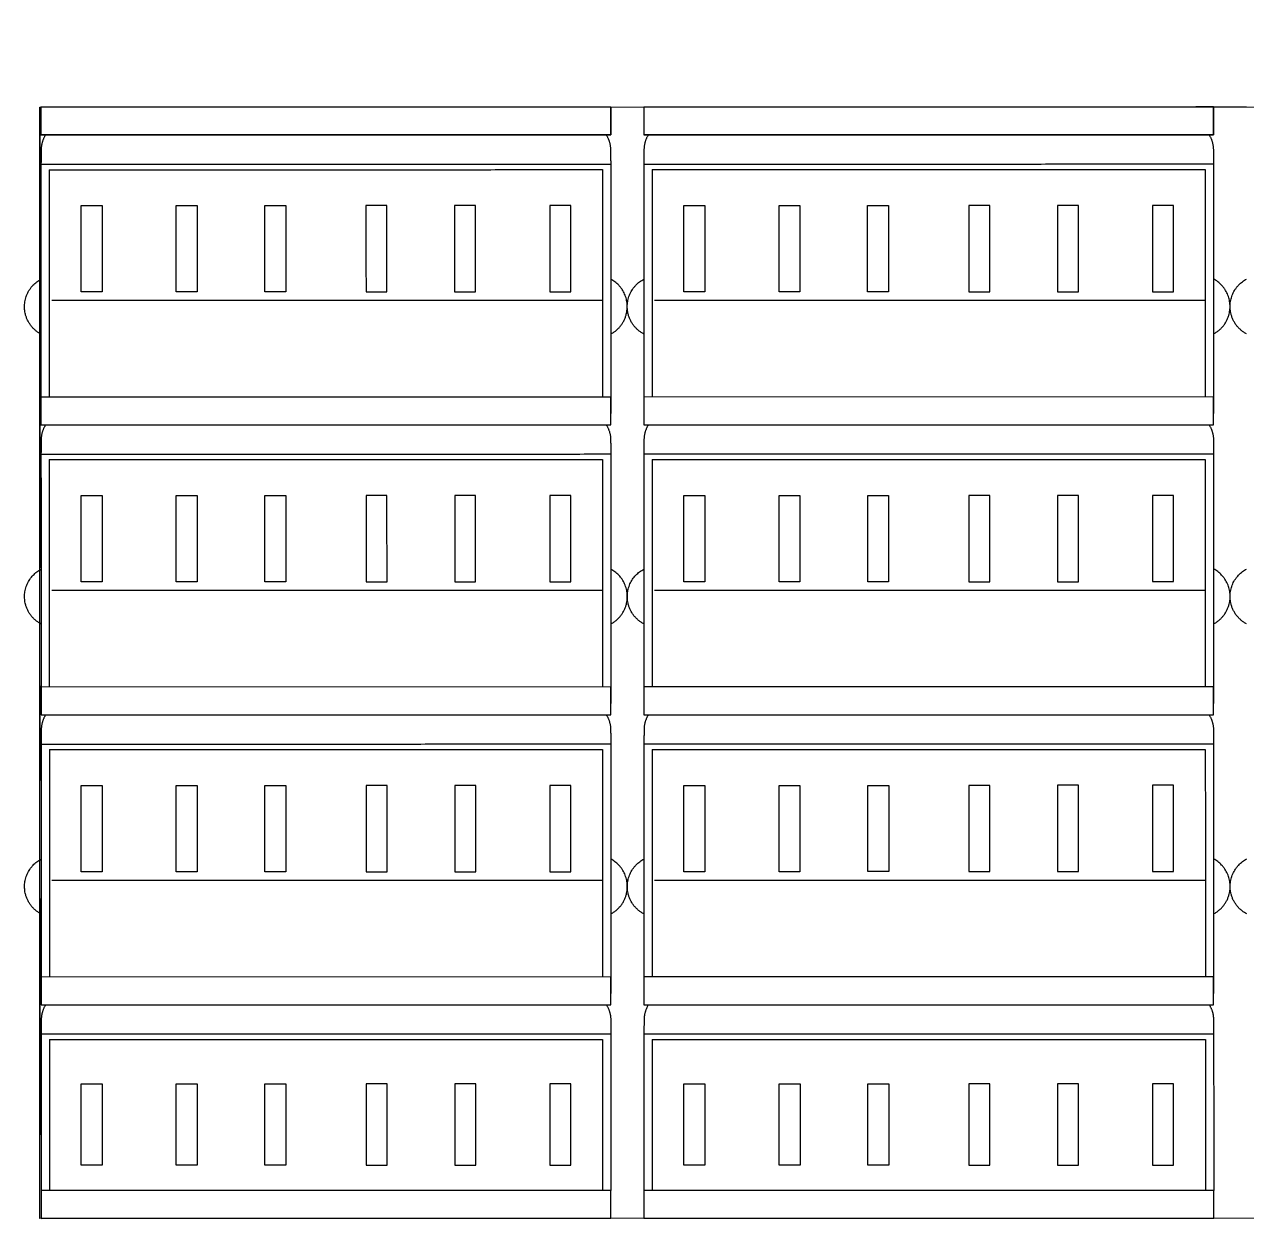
# Model space of a CAD drawing. Header units: millimetres. Extents: x 340 to 1003762, y 22 to 362022.
# Drawn here: x 420.135 to 421.427, y 78.407 to 79.67 of the extents above; entities that cross this region are included whole.
import ezdxf
from ezdxf.xclip import XClip

# ---------------------------------------------------------------- set-up
doc = ezdxf.new("R2010")
doc.units = ezdxf.units.MM
doc.header["$XCLIPFRAME"] = 0
doc.linetypes.add('LSBB_P_002 - PLANTA 1° NIVEL SALA DE VENTAS$0$DASHDOT2', pattern=[0.5, 0.25, -0.125, 0, -0.125])
for name, color, linetype in [('LSBB_P_002 - PLANTA 1° NIVEL SALA DE VENTAS$0$A-LAYOUT', 7, 'Continuous'), ('LSBB_P_002 - PLANTA 1° NIVEL SALA DE VENTAS$0$A-SALA-MUEB-ESPC', 1, 'Continuous'), ('LSBB_P_002 - PLANTA 1° NIVEL SALA DE VENTAS$0$EJES', 8, 'LSBB_P_002 - PLANTA 1° NIVEL SALA DE VENTAS$0$DASHDOT2'), ('XREF', 7, 'Continuous')]:
    doc.layers.add(name, color=color, linetype=linetype)

# ---------------------------------------------------------------- blocks, each defined once
blk = doc.blocks.new('LSBB_P_002 - PLANTA 1° NIVEL SALA DE VENTAS$0$SVLY')
at = {"layer": 'LSBB_P_002 - PLANTA 1° NIVEL SALA DE VENTAS$0$A-SALA-MUEB-ESPC', "linetype": 'Continuous'}
blk.add_line((1036.6809, 294.4031, 0), (1036.7159, 294.4031, 0), dxfattribs=at)
at = {"layer": 'LSBB_P_002 - PLANTA 1° NIVEL SALA DE VENTAS$0$A-SALA-MUEB-ESPC', "elevation": 0}
for points in [[(1037.9549, 294.4033), (1037.955, 293.2276), (1035.4396, 293.2273), (1035.4395, 294.4029)], [(1035.4407, 294.3735), (1036.0433, 294.3735), (1036.0433, 294.403), (1035.4407, 294.4029)], [(1036.0783, 294.3735), (1036.6809, 294.3736), (1036.6809, 294.4031), (1036.0783, 294.403)], [(1035.4407, 294.0667), (1036.0434, 294.0668), (1036.0434, 294.0962), (1035.4407, 294.0961)], [(1036.0783, 294.0668), (1036.681, 294.0669), (1036.681, 294.0963), (1036.0783, 294.0962)], [(1035.4408, 293.7599), (1036.0434, 293.76), (1036.0434, 293.7895), (1035.4408, 293.7894)], [(1036.0784, 293.76), (1036.681, 293.7601), (1036.681, 293.7896), (1036.0784, 293.7895)], [(1035.4408, 293.4532), (1036.0435, 293.4533), (1036.0435, 293.4827), (1035.4408, 293.4826)], [(1036.0784, 293.4533), (1036.681, 293.4533), (1036.681, 293.4828), (1036.0784, 293.4827)], [(1035.4409, 293.2273), (1036.0435, 293.2274), (1036.0435, 293.2568), (1035.4408, 293.2567)], [(1036.0784, 293.2274), (1036.6811, 293.2275), (1036.6811, 293.2569), (1036.0784, 293.2568)]]:
    blk.add_lwpolyline(points, close=True, dxfattribs=at)
at = {"layer": 'LSBB_P_002 - PLANTA 1° NIVEL SALA DE VENTAS$0$A-SALA-MUEB-ESPC'}
for points in [[(1036.0433, 294.403, 0), (1035.742, 294.4029, 0), (1035.4407, 294.4029, 0)], [(1035.4407, 294.4029, 0), (1035.4407, 294.3887, 0), (1035.4407, 294.3735, 0)], [(1036.0433, 294.4027, 0), (1036.0433, 294.3888, 0), (1036.0433, 294.3735, 0)], [(1036.6809, 294.4031, 0), (1036.3796, 294.403, 0), (1036.0783, 294.403, 0)], [(1036.0783, 294.403, 0), (1036.0783, 294.3888, 0), (1036.0783, 294.3735, 0)], [(1036.6809, 294.4028, 0), (1036.6809, 294.3889, 0), (1036.6809, 294.3736, 0)], [(1036.0433, 294.3735, 0), (1035.742, 294.3735, 0), (1035.4407, 294.3735, 0)], [(1036.6809, 294.3736, 0), (1036.3796, 294.3736, 0), (1036.0783, 294.3735, 0)], [(1035.4407, 294.3427, 0), (1035.7433, 294.3427, 0), (1036.0433, 294.3427, 0)], [(1035.4407, 294.3427, 0), (1035.4407, 294.2007, 0), (1035.4407, 294.0788, 0)], [(1035.4495, 294.3367, 0), (1035.7433, 294.3368, 0), (1036.0346, 294.3368, 0)], [(1035.4495, 294.3367, 0), (1035.4495, 294.2064, 0), (1035.4495, 294.0961, 0)], [(1036.0346, 294.3368, 0), (1036.0346, 294.2065, 0), (1036.0346, 294.0962, 0)], [(1036.0433, 294.3427, 0), (1036.0434, 294.2008, 0), (1036.0434, 294.0789, 0)], [(1036.0783, 294.3427, 0), (1036.3809, 294.3428, 0), (1036.6809, 294.3428, 0)], [(1036.0783, 294.3427, 0), (1036.0783, 294.2008, 0), (1036.0783, 294.0789, 0)], [(1036.0871, 294.3368, 0), (1036.3808, 294.3369, 0), (1036.6722, 294.3369, 0)], [(1036.0871, 294.3368, 0), (1036.0871, 294.2065, 0), (1036.0871, 294.0962, 0)], [(1036.6722, 294.3369, 0), (1036.6722, 294.2066, 0), (1036.6722, 294.0963, 0)], [(1036.6809, 294.3428, 0), (1036.6809, 294.2009, 0), (1036.681, 294.0789, 0)], [(1035.4831, 294.2988, 0), (1035.4942, 294.2988, 0), (1035.5053, 294.2988, 0)], [(1035.4831, 294.2076, 0), (1035.4831, 294.2532, 0), (1035.4831, 294.2988, 0)], [(1035.5053, 294.2988, 0), (1035.5053, 294.2532, 0), (1035.5053, 294.2076, 0)], [(1035.5837, 294.2989, 0), (1035.5948, 294.2989, 0), (1035.6058, 294.2989, 0)], [(1035.5837, 294.2076, 0), (1035.5837, 294.2532, 0), (1035.5837, 294.2989, 0)], [(1035.6058, 294.2989, 0), (1035.6058, 294.2532, 0), (1035.6058, 294.2076, 0)], [(1035.6774, 294.2989, 0), (1035.6885, 294.2989, 0), (1035.6996, 294.2989, 0)], [(1035.6775, 294.2076, 0), (1035.6774, 294.2532, 0), (1035.6774, 294.2989, 0)], [(1035.6996, 294.2989, 0), (1035.6996, 294.2532, 0), (1035.6996, 294.2076, 0)], [(1035.7844, 294.2989, 0), (1035.7844, 294.2532, 0), (1035.7845, 294.2076, 0)], [(1035.8066, 294.2989, 0), (1035.7955, 294.2989, 0), (1035.7844, 294.2989, 0)], [(1035.8066, 294.2076, 0), (1035.8066, 294.2532, 0), (1035.8066, 294.2989, 0)], [(1035.8782, 294.2989, 0), (1035.8782, 294.2533, 0), (1035.8782, 294.2076, 0)], [(1035.9004, 294.2989, 0), (1035.8893, 294.2989, 0), (1035.8782, 294.2989, 0)], [(1035.9004, 294.2076, 0), (1035.9004, 294.2533, 0), (1035.9004, 294.2989, 0)], [(1035.9788, 294.2989, 0), (1035.9788, 294.2533, 0), (1035.9788, 294.2076, 0)], [(1036.001, 294.2989, 0), (1035.9899, 294.2989, 0), (1035.9788, 294.2989, 0)], [(1036.001, 294.2076, 0), (1036.001, 294.2533, 0), (1036.001, 294.2989, 0)], [(1036.1207, 294.2989, 0), (1036.1318, 294.2989, 0), (1036.1428, 294.2989, 0)], [(1036.1207, 294.2076, 0), (1036.1207, 294.2533, 0), (1036.1207, 294.2989, 0)], [(1036.1428, 294.2989, 0), (1036.1428, 294.2533, 0), (1036.1429, 294.2076, 0)], [(1036.2213, 294.2989, 0), (1036.2323, 294.2989, 0), (1036.2434, 294.2989, 0)], [(1036.2213, 294.2077, 0), (1036.2213, 294.2533, 0), (1036.2213, 294.2989, 0)], [(1036.2434, 294.2989, 0), (1036.2434, 294.2533, 0), (1036.2434, 294.2077, 0)], [(1036.315, 294.299, 0), (1036.3261, 294.299, 0), (1036.3372, 294.299, 0)], [(1036.315, 294.2077, 0), (1036.315, 294.2533, 0), (1036.315, 294.299, 0)], [(1036.3372, 294.299, 0), (1036.3372, 294.2533, 0), (1036.3372, 294.2077, 0)], [(1036.422, 294.299, 0), (1036.422, 294.2533, 0), (1036.422, 294.2077, 0)], [(1036.4442, 294.299, 0), (1036.4331, 294.299, 0), (1036.422, 294.299, 0)], [(1036.4442, 294.2077, 0), (1036.4442, 294.2533, 0), (1036.4442, 294.299, 0)], [(1036.5158, 294.299, 0), (1036.5158, 294.2533, 0), (1036.5158, 294.2077, 0)], [(1036.538, 294.299, 0), (1036.5269, 294.299, 0), (1036.5158, 294.299, 0)], [(1036.538, 294.2077, 0), (1036.538, 294.2533, 0), (1036.538, 294.299, 0)], [(1036.6164, 294.299, 0), (1036.6164, 294.2534, 0), (1036.6164, 294.2077, 0)], [(1036.6385, 294.299, 0), (1036.6275, 294.299, 0), (1036.6164, 294.299, 0)], [(1036.6386, 294.2077, 0), (1036.6385, 294.2534, 0), (1036.6385, 294.299, 0)], [(1035.5053, 294.2076, 0), (1035.4942, 294.2076, 0), (1035.4831, 294.2076, 0)], [(1035.6058, 294.2076, 0), (1035.5948, 294.2076, 0), (1035.5837, 294.2076, 0)], [(1035.6996, 294.2076, 0), (1035.6885, 294.2076, 0), (1035.6775, 294.2076, 0)], [(1035.7845, 294.2076, 0), (1035.7955, 294.2076, 0), (1035.8066, 294.2076, 0)], [(1035.8782, 294.2076, 0), (1035.8893, 294.2076, 0), (1035.9004, 294.2076, 0)], [(1035.9788, 294.2076, 0), (1035.9899, 294.2076, 0), (1036.001, 294.2076, 0)], [(1036.1429, 294.2076, 0), (1036.1318, 294.2076, 0), (1036.1207, 294.2076, 0)], [(1036.2434, 294.2077, 0), (1036.2324, 294.2077, 0), (1036.2213, 294.2077, 0)], [(1036.3372, 294.2077, 0), (1036.3261, 294.2077, 0), (1036.315, 294.2077, 0)], [(1036.422, 294.2077, 0), (1036.4331, 294.2077, 0), (1036.4442, 294.2077, 0)], [(1036.5158, 294.2077, 0), (1036.5269, 294.2077, 0), (1036.538, 294.2077, 0)], [(1036.6164, 294.2077, 0), (1036.6275, 294.2077, 0), (1036.6386, 294.2077, 0)], [(1035.452, 294.1986, 0), (1035.7433, 294.1986, 0), (1036.0346, 294.1987, 0)], [(1036.0896, 294.1987, 0), (1036.3809, 294.1987, 0), (1036.6722, 294.1988, 0)], [(1035.4407, 294.0359, 0), (1035.7434, 294.0359, 0), (1036.0434, 294.036, 0)], [(1035.4407, 294.0359, 0), (1035.4408, 293.894, 0), (1035.4408, 293.772, 0)], [(1036.0434, 294.036, 0), (1036.0434, 293.894, 0), (1036.0434, 293.7721, 0)], [(1036.0783, 294.036, 0), (1036.381, 294.036, 0), (1036.681, 294.0361, 0)], [(1036.0783, 294.036, 0), (1036.0783, 293.894, 0), (1036.0784, 293.7721, 0)], [(1036.681, 294.0361, 0), (1036.681, 293.8941, 0), (1036.681, 293.7722, 0)], [(1035.4495, 294.03, 0), (1035.7433, 294.03, 0), (1036.0346, 294.0301, 0)], [(1035.4495, 294.03, 0), (1035.4495, 293.8997, 0), (1035.4495, 293.7894, 0)], [(1036.0346, 294.0301, 0), (1036.0346, 293.8998, 0), (1036.0346, 293.7895, 0)], [(1036.0871, 294.0301, 0), (1036.3809, 294.0301, 0), (1036.6722, 294.0302, 0)], [(1036.0871, 294.0301, 0), (1036.0871, 293.8998, 0), (1036.0871, 293.7895, 0)], [(1036.6722, 294.0302, 0), (1036.6722, 293.8999, 0), (1036.6722, 293.7896, 0)], [(1035.4831, 293.9921, 0), (1035.4942, 293.9921, 0), (1035.5053, 293.9921, 0)], [(1035.4831, 293.9008, 0), (1035.4831, 293.9464, 0), (1035.4831, 293.9921, 0)], [(1035.5053, 293.9921, 0), (1035.5053, 293.9464, 0), (1035.5053, 293.9008, 0)], [(1035.5837, 293.9921, 0), (1035.5948, 293.9921, 0), (1035.6059, 293.9921, 0)], [(1035.5837, 293.9008, 0), (1035.5837, 293.9465, 0), (1035.5837, 293.9921, 0)], [(1035.6059, 293.9921, 0), (1035.6059, 293.9465, 0), (1035.6059, 293.9008, 0)], [(1035.6775, 293.9921, 0), (1035.6886, 293.9921, 0), (1035.6996, 293.9921, 0)], [(1035.6775, 293.9008, 0), (1035.6775, 293.9465, 0), (1035.6775, 293.9921, 0)], [(1035.6996, 293.9921, 0), (1035.6996, 293.9465, 0), (1035.6997, 293.9008, 0)], [(1035.7845, 293.9921, 0), (1035.7845, 293.9465, 0), (1035.7845, 293.9008, 0)], [(1035.8066, 293.9921, 0), (1035.7956, 293.9921, 0), (1035.7845, 293.9921, 0)], [(1035.8067, 293.9008, 0), (1035.8067, 293.9465, 0), (1035.8066, 293.9921, 0)], [(1035.8783, 293.9921, 0), (1035.8783, 293.9465, 0), (1035.8783, 293.9009, 0)], [(1035.9004, 293.9921, 0), (1035.8893, 293.9921, 0), (1035.8783, 293.9921, 0)], [(1035.9004, 293.9009, 0), (1035.9004, 293.9465, 0), (1035.9004, 293.9921, 0)], [(1035.9788, 293.9921, 0), (1035.9788, 293.9465, 0), (1035.9788, 293.9009, 0)], [(1036.001, 293.9921, 0), (1035.9899, 293.9921, 0), (1035.9788, 293.9921, 0)], [(1036.001, 293.9009, 0), (1036.001, 293.9465, 0), (1036.001, 293.9921, 0)], [(1036.1207, 293.9922, 0), (1036.1318, 293.9922, 0), (1036.1429, 293.9922, 0)], [(1036.1207, 293.9009, 0), (1036.1207, 293.9465, 0), (1036.1207, 293.9922, 0)], [(1036.1429, 293.9922, 0), (1036.1429, 293.9465, 0), (1036.1429, 293.9009, 0)], [(1036.2213, 293.9922, 0), (1036.2324, 293.9922, 0), (1036.2435, 293.9922, 0)], [(1036.2213, 293.9009, 0), (1036.2213, 293.9465, 0), (1036.2213, 293.9922, 0)], [(1036.2435, 293.9922, 0), (1036.2435, 293.9465, 0), (1036.2435, 293.9009, 0)], [(1036.3151, 293.9922, 0), (1036.3261, 293.9922, 0), (1036.3372, 293.9922, 0)], [(1036.3151, 293.9009, 0), (1036.3151, 293.9466, 0), (1036.3151, 293.9922, 0)], [(1036.3372, 293.9922, 0), (1036.3372, 293.9466, 0), (1036.3372, 293.9009, 0)], [(1036.4221, 293.9922, 0), (1036.4221, 293.9466, 0), (1036.4221, 293.9009, 0)], [(1036.4442, 293.9922, 0), (1036.4332, 293.9922, 0), (1036.4221, 293.9922, 0)], [(1036.4442, 293.9009, 0), (1036.4442, 293.9466, 0), (1036.4442, 293.9922, 0)], [(1036.5158, 293.9922, 0), (1036.5158, 293.9466, 0), (1036.5159, 293.9009, 0)], [(1036.538, 293.9922, 0), (1036.5269, 293.9922, 0), (1036.5158, 293.9922, 0)], [(1036.538, 293.9009, 0), (1036.538, 293.9466, 0), (1036.538, 293.9922, 0)], [(1036.6164, 293.9922, 0), (1036.6164, 293.9466, 0), (1036.6164, 293.901, 0)], [(1036.6386, 293.9922, 0), (1036.6275, 293.9922, 0), (1036.6164, 293.9922, 0)], [(1036.6386, 293.901, 0), (1036.6386, 293.9466, 0), (1036.6386, 293.9922, 0)], [(1035.5053, 293.9008, 0), (1035.4942, 293.9008, 0), (1035.4831, 293.9008, 0)], [(1035.6059, 293.9008, 0), (1035.5948, 293.9008, 0), (1035.5837, 293.9008, 0)], [(1035.6997, 293.9008, 0), (1035.6886, 293.9008, 0), (1035.6775, 293.9008, 0)], [(1035.7845, 293.9008, 0), (1035.7956, 293.9008, 0), (1035.8067, 293.9008, 0)], [(1035.8783, 293.9009, 0), (1035.8893, 293.9009, 0), (1035.9004, 293.9009, 0)], [(1035.9788, 293.9009, 0), (1035.9899, 293.9009, 0), (1036.001, 293.9009, 0)], [(1036.1429, 293.9009, 0), (1036.1318, 293.9009, 0), (1036.1207, 293.9009, 0)], [(1036.2435, 293.9009, 0), (1036.2324, 293.9009, 0), (1036.2213, 293.9009, 0)], [(1036.3372, 293.9009, 0), (1036.3262, 293.9009, 0), (1036.3151, 293.9009, 0)], [(1036.4221, 293.9009, 0), (1036.4332, 293.9009, 0), (1036.4442, 293.9009, 0)], [(1036.5159, 293.9009, 0), (1036.5269, 293.9009, 0), (1036.538, 293.9009, 0)], [(1036.6164, 293.901, 0), (1036.6275, 293.901, 0), (1036.6386, 293.901, 0)], [(1035.452, 293.8918, 0), (1035.7433, 293.8919, 0), (1036.0346, 293.8919, 0)], [(1036.0896, 293.8919, 0), (1036.3809, 293.892, 0), (1036.6722, 293.892, 0)], [(1035.4408, 293.7291, 0), (1035.7434, 293.7292, 0), (1036.0434, 293.7292, 0)], [(1035.4408, 293.7291, 0), (1035.4408, 293.5872, 0), (1035.4408, 293.4826, 0)], [(1036.0434, 293.7292, 0), (1036.0434, 293.5873, 0), (1036.0435, 293.4653, 0)], [(1036.0784, 293.7292, 0), (1036.381, 293.7293, 0), (1036.681, 293.7293, 0)], [(1036.0784, 293.7292, 0), (1036.0784, 293.5873, 0), (1036.0784, 293.4827, 0)], [(1036.681, 293.7293, 0), (1036.681, 293.5874, 0), (1036.681, 293.4654, 0)], [(1035.4496, 293.7232, 0), (1035.7433, 293.7233, 0), (1036.0347, 293.7233, 0)], [(1035.4496, 293.7232, 0), (1035.4496, 293.5929, 0), (1035.4496, 293.4826, 0)], [(1036.0347, 293.7233, 0), (1036.0347, 293.593, 0), (1036.0347, 293.4827, 0)], [(1036.0871, 293.7233, 0), (1036.3809, 293.7234, 0), (1036.6722, 293.7234, 0)], [(1036.0871, 293.7233, 0), (1036.0872, 293.593, 0), (1036.0872, 293.4827, 0)], [(1036.6722, 293.7234, 0), (1036.6723, 293.5931, 0), (1036.6723, 293.4828, 0)], [(1036.2213, 293.6854, 0), (1036.2324, 293.6854, 0), (1036.2435, 293.6854, 0)], [(1036.2435, 293.6854, 0), (1036.2435, 293.6398, 0), (1036.2435, 293.5941, 0)], [(1036.3151, 293.6854, 0), (1036.3262, 293.6854, 0), (1036.3373, 293.6854, 0)], [(1036.3151, 293.5942, 0), (1036.3151, 293.6398, 0), (1036.3151, 293.6854, 0)], [(1036.3373, 293.6854, 0), (1036.3373, 293.6398, 0), (1036.3373, 293.5942, 0)], [(1036.4221, 293.6854, 0), (1036.4221, 293.6398, 0), (1036.4221, 293.5942, 0)], [(1036.4443, 293.6854, 0), (1036.4332, 293.6854, 0), (1036.4221, 293.6854, 0)], [(1036.4443, 293.5942, 0), (1036.4443, 293.6398, 0), (1036.4443, 293.6854, 0)], [(1036.5159, 293.6855, 0), (1036.5159, 293.6398, 0), (1036.5159, 293.5942, 0)], [(1036.538, 293.6855, 0), (1036.527, 293.6855, 0), (1036.5159, 293.6855, 0)], [(1036.5381, 293.5942, 0), (1036.538, 293.6398, 0), (1036.538, 293.6855, 0)], [(1036.6165, 293.6855, 0), (1036.6165, 293.6398, 0), (1036.6165, 293.5942, 0)], [(1036.6386, 293.6855, 0), (1036.6275, 293.6855, 0), (1036.6165, 293.6855, 0)], [(1036.6386, 293.5942, 0), (1036.6386, 293.6398, 0), (1036.6386, 293.6855, 0)], [(1035.4832, 293.6853, 0), (1035.4943, 293.6853, 0), (1035.5053, 293.6853, 0)], [(1035.4832, 293.594, 0), (1035.4832, 293.6397, 0), (1035.4832, 293.6853, 0)], [(1035.5053, 293.6853, 0), (1035.5053, 293.6397, 0), (1035.5053, 293.594, 0)], [(1035.5838, 293.6853, 0), (1035.5948, 293.6853, 0), (1035.6059, 293.6853, 0)], [(1035.5838, 293.5941, 0), (1035.5838, 293.6397, 0), (1035.5838, 293.6853, 0)], [(1035.6059, 293.6853, 0), (1035.6059, 293.6397, 0), (1035.6059, 293.5941, 0)], [(1035.6775, 293.6853, 0), (1035.6886, 293.6853, 0), (1035.6997, 293.6853, 0)], [(1035.6775, 293.5941, 0), (1035.6775, 293.6397, 0), (1035.6775, 293.6853, 0)], [(1035.6997, 293.6853, 0), (1035.6997, 293.6397, 0), (1035.6997, 293.5941, 0)], [(1035.7845, 293.6854, 0), (1035.7845, 293.6397, 0), (1035.7845, 293.5941, 0)], [(1035.8067, 293.6854, 0), (1035.7956, 293.6854, 0), (1035.7845, 293.6854, 0)], [(1035.8067, 293.5941, 0), (1035.8067, 293.6397, 0), (1035.8067, 293.6854, 0)], [(1035.8783, 293.6854, 0), (1035.8783, 293.6397, 0), (1035.8783, 293.5941, 0)], [(1035.9005, 293.6854, 0), (1035.8894, 293.6854, 0), (1035.8783, 293.6854, 0)], [(1035.9005, 293.5941, 0), (1035.9005, 293.6397, 0), (1035.9005, 293.6854, 0)], [(1035.9789, 293.6854, 0), (1035.9789, 293.6397, 0), (1035.9789, 293.5941, 0)], [(1036.001, 293.6854, 0), (1035.99, 293.6854, 0), (1035.9789, 293.6854, 0)], [(1036.0011, 293.5941, 0), (1036.001, 293.6397, 0), (1036.001, 293.6854, 0)], [(1036.1208, 293.6854, 0), (1036.1318, 293.6854, 0), (1036.1429, 293.6854, 0)], [(1036.1208, 293.5941, 0), (1036.1208, 293.6398, 0), (1036.1208, 293.6854, 0)], [(1036.1429, 293.6854, 0), (1036.1429, 293.6398, 0), (1036.1429, 293.5941, 0)], [(1036.2214, 293.5941, 0), (1036.2214, 293.6398, 0), (1036.2213, 293.6854, 0)], [(1035.4521, 293.5851, 0), (1035.7434, 293.5851, 0), (1036.0347, 293.5852, 0)], [(1035.5053, 293.594, 0), (1035.4943, 293.594, 0), (1035.4832, 293.594, 0)], [(1035.6059, 293.5941, 0), (1035.5949, 293.5941, 0), (1035.5838, 293.5941, 0)], [(1035.6997, 293.5941, 0), (1035.6886, 293.5941, 0), (1035.6775, 293.5941, 0)], [(1035.7845, 293.5941, 0), (1035.7956, 293.5941, 0), (1035.8067, 293.5941, 0)], [(1035.8783, 293.5941, 0), (1035.8894, 293.5941, 0), (1035.9005, 293.5941, 0)], [(1035.9789, 293.5941, 0), (1035.99, 293.5941, 0), (1036.0011, 293.5941, 0)], [(1036.0896, 293.5852, 0), (1036.381, 293.5852, 0), (1036.6723, 293.5852, 0)], [(1036.1429, 293.5941, 0), (1036.1319, 293.5941, 0), (1036.1208, 293.5941, 0)], [(1036.2435, 293.5941, 0), (1036.2324, 293.5941, 0), (1036.2214, 293.5941, 0)], [(1036.3373, 293.5942, 0), (1036.3262, 293.5942, 0), (1036.3151, 293.5942, 0)], [(1036.4221, 293.5942, 0), (1036.4332, 293.5942, 0), (1036.4443, 293.5942, 0)], [(1036.5159, 293.5942, 0), (1036.527, 293.5942, 0), (1036.5381, 293.5942, 0)], [(1036.6165, 293.5942, 0), (1036.6276, 293.5942, 0), (1036.6386, 293.5942, 0)], [(1035.4408, 293.4224, 0), (1035.7435, 293.4224, 0), (1036.0435, 293.4225, 0)], [(1035.4408, 293.4224, 0), (1035.4408, 293.3095, 0), (1035.4408, 293.2567, 0)], [(1035.4496, 293.4165, 0), (1035.7434, 293.4165, 0), (1036.0347, 293.4165, 0)], [(1035.4496, 293.4165, 0), (1035.4496, 293.3066, 0), (1035.4496, 293.2567, 0)], [(1036.0347, 293.4165, 0), (1036.0347, 293.3067, 0), (1036.0347, 293.2568, 0)], [(1036.0435, 293.4225, 0), (1036.0435, 293.3096, 0), (1036.0435, 293.2568, 0)], [(1036.0784, 293.4225, 0), (1036.381, 293.4225, 0), (1036.681, 293.4225, 0)], [(1036.0784, 293.4225, 0), (1036.0784, 293.3096, 0), (1036.0784, 293.2568, 0)], [(1036.0872, 293.4165, 0), (1036.381, 293.4166, 0), (1036.6723, 293.4166, 0)], [(1036.0872, 293.4165, 0), (1036.0872, 293.3067, 0), (1036.0872, 293.2568, 0)], [(1036.6723, 293.4166, 0), (1036.6723, 293.3068, 0), (1036.6723, 293.2569, 0)], [(1036.681, 293.4225, 0), (1036.6811, 293.3097, 0), (1036.6811, 293.2569, 0)], [(1035.4832, 293.3695, 0), (1035.4943, 293.3696, 0), (1035.5054, 293.3696, 0)], [(1035.4832, 293.2835, 0), (1035.4832, 293.3555, 0), (1035.4832, 293.3695, 0)], [(1035.5054, 293.3696, 0), (1035.5054, 293.3555, 0), (1035.5054, 293.2835, 0)], [(1035.5838, 293.3696, 0), (1035.5949, 293.3696, 0), (1035.606, 293.3696, 0)], [(1035.5838, 293.2835, 0), (1035.5838, 293.3555, 0), (1035.5838, 293.3696, 0)], [(1035.606, 293.3696, 0), (1035.606, 293.3555, 0), (1035.606, 293.2835, 0)], [(1035.6776, 293.3696, 0), (1035.6886, 293.3696, 0), (1035.6997, 293.3696, 0)], [(1035.6776, 293.2835, 0), (1035.6776, 293.3555, 0), (1035.6776, 293.3696, 0)], [(1035.6997, 293.3696, 0), (1035.6997, 293.3555, 0), (1035.6997, 293.2835, 0)], [(1035.7846, 293.3696, 0), (1035.7846, 293.3555, 0), (1035.7846, 293.2835, 0)], [(1035.8067, 293.3696, 0), (1035.7957, 293.3696, 0), (1035.7846, 293.3696, 0)], [(1035.8067, 293.2835, 0), (1035.8067, 293.3555, 0), (1035.8067, 293.3696, 0)], [(1035.8783, 293.3696, 0), (1035.8783, 293.3556, 0), (1035.8783, 293.2835, 0)], [(1035.9005, 293.3696, 0), (1035.8894, 293.3696, 0), (1035.8783, 293.3696, 0)], [(1035.9005, 293.2835, 0), (1035.9005, 293.3556, 0), (1035.9005, 293.3696, 0)], [(1035.9789, 293.3696, 0), (1035.9789, 293.3556, 0), (1035.9789, 293.2835, 0)], [(1036.0011, 293.3696, 0), (1035.99, 293.3696, 0), (1035.9789, 293.3696, 0)], [(1036.0011, 293.2835, 0), (1036.0011, 293.3556, 0), (1036.0011, 293.3696, 0)], [(1036.1208, 293.3696, 0), (1036.1319, 293.3696, 0), (1036.143, 293.3696, 0)], [(1036.1208, 293.2836, 0), (1036.1208, 293.3556, 0), (1036.1208, 293.3696, 0)], [(1036.143, 293.3696, 0), (1036.143, 293.3556, 0), (1036.143, 293.2836, 0)], [(1036.2214, 293.3697, 0), (1036.2325, 293.3697, 0), (1036.2436, 293.3697, 0)], [(1036.2214, 293.2836, 0), (1036.2214, 293.3556, 0), (1036.2214, 293.3697, 0)], [(1036.2436, 293.3697, 0), (1036.2436, 293.3556, 0), (1036.2436, 293.2836, 0)], [(1036.3152, 293.3697, 0), (1036.3262, 293.3697, 0), (1036.3373, 293.3697, 0)], [(1036.3152, 293.2836, 0), (1036.3152, 293.3556, 0), (1036.3152, 293.3697, 0)], [(1036.3373, 293.3697, 0), (1036.3373, 293.3556, 0), (1036.3373, 293.2836, 0)], [(1036.4222, 293.3697, 0), (1036.4222, 293.3556, 0), (1036.4222, 293.2836, 0)], [(1036.4443, 293.3697, 0), (1036.4332, 293.3697, 0), (1036.4222, 293.3697, 0)], [(1036.4443, 293.2836, 0), (1036.4443, 293.3556, 0), (1036.4443, 293.3697, 0)], [(1036.5159, 293.3697, 0), (1036.5159, 293.3556, 0), (1036.5159, 293.2836, 0)], [(1036.5381, 293.3697, 0), (1036.527, 293.3697, 0), (1036.5159, 293.3697, 0)], [(1036.5381, 293.2836, 0), (1036.5381, 293.3556, 0), (1036.5381, 293.3697, 0)], [(1036.6165, 293.3697, 0), (1036.6165, 293.3557, 0), (1036.6165, 293.2836, 0)], [(1036.6387, 293.3697, 0), (1036.6276, 293.3697, 0), (1036.6165, 293.3697, 0)], [(1036.6387, 293.2836, 0), (1036.6387, 293.3557, 0), (1036.6387, 293.3697, 0)], [(1035.5054, 293.2835, 0), (1035.4943, 293.2835, 0), (1035.4832, 293.2835, 0)], [(1035.606, 293.2835, 0), (1035.5949, 293.2835, 0), (1035.5838, 293.2835, 0)], [(1035.6997, 293.2835, 0), (1035.6887, 293.2835, 0), (1035.6776, 293.2835, 0)], [(1035.7846, 293.2835, 0), (1035.7957, 293.2835, 0), (1035.8067, 293.2835, 0)], [(1035.8783, 293.2835, 0), (1035.8894, 293.2835, 0), (1035.9005, 293.2835, 0)], [(1035.9789, 293.2835, 0), (1035.99, 293.2835, 0), (1036.0011, 293.2835, 0)], [(1036.143, 293.2836, 0), (1036.1319, 293.2836, 0), (1036.1208, 293.2836, 0)], [(1036.2436, 293.2836, 0), (1036.2325, 293.2836, 0), (1036.2214, 293.2836, 0)], [(1036.3373, 293.2836, 0), (1036.3262, 293.2836, 0), (1036.3152, 293.2836, 0)], [(1036.4222, 293.2836, 0), (1036.4333, 293.2836, 0), (1036.4443, 293.2836, 0)], [(1036.5159, 293.2836, 0), (1036.527, 293.2836, 0), (1036.5381, 293.2836, 0)], [(1036.6165, 293.2836, 0), (1036.6276, 293.2836, 0), (1036.6387, 293.2836, 0)]]:
    blk.add_open_spline(points, degree=2, dxfattribs=at)
for points in [[(1036.0433, 294.4029, 0), (1036.0433, 294.4032, 0), (1036.0433, 294.4027, 0)], [(1036.6809, 294.403, 0), (1036.6809, 294.4033, 0), (1036.6809, 294.4028, 0)]]:
    blk.add_rational_spline(points, [0.890165042945, 0.781367627087, 0.995879238195], degree=2, dxfattribs=at)
for points, weights, knots in [([(1035.4455, 294.3735, 0), (1035.4411, 294.3665, 0), (1035.4409, 294.3584, 0), (1035.4408, 294.3505, 0), (1035.4407, 294.3427, 0)], [1, 0.963301646965, 1, 1, 1], [0, 0, 0, 1.596409, 1.596409, 3.723022, 3.723022, 3.723022]), ([(1036.0386, 294.3735, 0), (1036.0429, 294.3666, 0), (1036.0431, 294.3584, 0), (1036.0432, 294.3506, 0), (1036.0433, 294.3427, 0)], [1, 0.963301646965, 1, 1, 1], [0, 0, 0, 1.596409, 1.596409, 3.723022, 3.723022, 3.723022]), ([(1036.083, 294.3735, 0), (1036.0787, 294.3666, 0), (1036.0785, 294.3585, 0), (1036.0784, 294.3506, 0), (1036.0783, 294.3427, 0)], [1, 0.963301646965, 1, 1, 1], [0, 0, 0, 1.596409, 1.596409, 3.723022, 3.723022, 3.723022]), ([(1036.6762, 294.3736, 0), (1036.6805, 294.3667, 0), (1036.6807, 294.3585, 0), (1036.6808, 294.3507, 0), (1036.6809, 294.3428, 0)], [1, 0.963301646965, 1, 1, 1], [0, 0, 0, 1.596409, 1.596409, 3.723022, 3.723022, 3.723022]), ([(1035.4407, 294.1628, 0), (1035.4271, 294.1701, 0), (1035.4239, 294.1852, 0), (1035.4189, 294.2093, 0), (1035.4407, 294.2209, 0)], [1, 0.905033936831, 1, 0.799622118104, 1], [0, 0, 0, 2.887952, 2.887952, 7.122102, 7.122102, 7.122102]), ([(1036.0434, 294.1629, 0), (1036.057, 294.1701, 0), (1036.0601, 294.1853, 0), (1036.0652, 294.2094, 0), (1036.0433, 294.221, 0)], [1, 0.905033936831, 1, 0.799622118104, 1], [0, 0, 0, 2.887952, 2.887952, 7.122102, 7.122102, 7.122102]), ([(1036.0783, 294.1629, 0), (1036.0647, 294.1701, 0), (1036.0615, 294.1853, 0), (1036.0565, 294.2094, 0), (1036.0783, 294.221, 0)], [1, 0.905033936831, 1, 0.799622118104, 1], [0, 0, 0, 2.887952, 2.887952, 7.122102, 7.122102, 7.122102]), ([(1036.6809, 294.163, 0), (1036.6946, 294.1702, 0), (1036.6977, 294.1854, 0), (1036.7027, 294.2095, 0), (1036.6809, 294.2211, 0)], [1, 0.905033936831, 1, 0.799622118104, 1], [0, 0, 0, 2.887952, 2.887952, 7.122102, 7.122102, 7.122102]), ([(1036.7159, 294.163, 0), (1036.7022, 294.1702, 0), (1036.6991, 294.1854, 0), (1036.6941, 294.2095, 0), (1036.7159, 294.2211, 0)], [1, 0.905033936831, 1, 0.799622118104, 1], [0, 0, 0, 2.887952, 2.887952, 7.122102, 7.122102, 7.122102]), ([(1035.4455, 294.0667, 0), (1035.4411, 294.0598, 0), (1035.4409, 294.0516, 0), (1035.4408, 294.0437, 0), (1035.4407, 294.0359, 0)], [1, 0.963301646965, 1, 1, 1], [0, 0, 0, 1.596409, 1.596409, 3.723022, 3.723022, 3.723022]), ([(1036.0386, 294.0668, 0), (1036.043, 294.0599, 0), (1036.0432, 294.0517, 0), (1036.0433, 294.0438, 0), (1036.0434, 294.036, 0)], [1, 0.963301646965, 1, 1, 1], [0, 0, 0, 1.596409, 1.596409, 3.723022, 3.723022, 3.723022]), ([(1036.0831, 294.0668, 0), (1036.0787, 294.0599, 0), (1036.0785, 294.0517, 0), (1036.0784, 294.0438, 0), (1036.0783, 294.036, 0)], [1, 0.963301646965, 1, 1, 1], [0, 0, 0, 1.596409, 1.596409, 3.723022, 3.723022, 3.723022]), ([(1036.6762, 294.0669, 0), (1036.6806, 294.06, 0), (1036.6808, 294.0518, 0), (1036.6809, 294.0439, 0), (1036.681, 294.0361, 0)], [1, 0.963301646965, 1, 1, 1], [0, 0, 0, 1.596409, 1.596409, 3.723022, 3.723022, 3.723022]), ([(1035.4408, 293.8561, 0), (1035.4271, 293.8633, 0), (1035.424, 293.8784, 0), (1035.419, 293.9026, 0), (1035.4408, 293.9141, 0)], [1, 0.905033936831, 1, 0.799622118104, 1], [0, 0, 0, 2.887952, 2.887952, 7.122102, 7.122102, 7.122102]), ([(1036.0434, 293.8561, 0), (1036.057, 293.8634, 0), (1036.0602, 293.8785, 0), (1036.0652, 293.9027, 0), (1036.0434, 293.9142, 0)], [1, 0.905033936831, 1, 0.799622118104, 1], [0, 0, 0, 2.887952, 2.887952, 7.122102, 7.122102, 7.122102]), ([(1036.0784, 293.8562, 0), (1036.0647, 293.8634, 0), (1036.0616, 293.8785, 0), (1036.0565, 293.9027, 0), (1036.0783, 293.9142, 0)], [1, 0.905033936831, 1, 0.799622118104, 1], [0, 0, 0, 2.887952, 2.887952, 7.122102, 7.122102, 7.122102]), ([(1036.681, 293.8562, 0), (1036.6946, 293.8635, 0), (1036.6978, 293.8786, 0), (1036.7028, 293.9028, 0), (1036.681, 293.9143, 0)], [1, 0.905033936831, 1, 0.799622118104, 1], [0, 0, 0, 2.887952, 2.887952, 7.122102, 7.122102, 7.122102]), ([(1036.7159, 293.8562, 0), (1036.7023, 293.8635, 0), (1036.6991, 293.8786, 0), (1036.6941, 293.9028, 0), (1036.7159, 293.9143, 0)], [1, 0.905033936831, 1, 0.799622118104, 1], [0, 0, 0, 2.887952, 2.887952, 7.122102, 7.122102, 7.122102]), ([(1035.4455, 293.7599, 0), (1035.4412, 293.753, 0), (1035.441, 293.7448, 0), (1035.4409, 293.737, 0), (1035.4408, 293.7291, 0)], [1, 0.963301646965, 1, 1, 1], [0, 0, 0, 1.596409, 1.596409, 3.723022, 3.723022, 3.723022]), ([(1036.0387, 293.76, 0), (1036.043, 293.7531, 0), (1036.0432, 293.7449, 0), (1036.0433, 293.7371, 0), (1036.0434, 293.7292, 0)], [1, 0.963301646965, 1, 1, 1], [0, 0, 0, 1.596409, 1.596409, 3.723022, 3.723022, 3.723022]), ([(1036.0831, 293.76, 0), (1036.0787, 293.7531, 0), (1036.0786, 293.7449, 0), (1036.0785, 293.7371, 0), (1036.0784, 293.7292, 0)], [1, 0.963301646965, 1, 1, 1], [0, 0, 0, 1.596409, 1.596409, 3.723022, 3.723022, 3.723022]), ([(1036.6762, 293.7601, 0), (1036.6806, 293.7532, 0), (1036.6808, 293.745, 0), (1036.6809, 293.7372, 0), (1036.681, 293.7293, 0)], [1, 0.963301646965, 1, 1, 1], [0, 0, 0, 1.596409, 1.596409, 3.723022, 3.723022, 3.723022]), ([(1035.4408, 293.5493, 0), (1035.4272, 293.5565, 0), (1035.424, 293.5717, 0), (1035.419, 293.5958, 0), (1035.4408, 293.6074, 0)], [1, 0.905033936831, 1, 0.799622118104, 1], [0, 0, 0, 2.887952, 2.887952, 7.122102, 7.122102, 7.122102]), ([(1036.0434, 293.5494, 0), (1036.0571, 293.5566, 0), (1036.0602, 293.5717, 0), (1036.0652, 293.5959, 0), (1036.0434, 293.6075, 0)], [1, 0.905033936831, 1, 0.799622118104, 1], [0, 0, 0, 2.887952, 2.887952, 7.122102, 7.122102, 7.122102]), ([(1036.0784, 293.5494, 0), (1036.0647, 293.5566, 0), (1036.0616, 293.5717, 0), (1036.0566, 293.5959, 0), (1036.0784, 293.6075, 0)], [1, 0.905033936831, 1, 0.799622118104, 1], [0, 0, 0, 2.887952, 2.887952, 7.122102, 7.122102, 7.122102]), ([(1036.681, 293.5495, 0), (1036.6947, 293.5567, 0), (1036.6978, 293.5718, 0), (1036.7028, 293.596, 0), (1036.681, 293.6076, 0)], [1, 0.905033936831, 1, 0.799622118104, 1], [0, 0, 0, 2.887952, 2.887952, 7.122102, 7.122102, 7.122102]), ([(1036.716, 293.5495, 0), (1036.7023, 293.5567, 0), (1036.6992, 293.5718, 0), (1036.6942, 293.596, 0), (1036.716, 293.6076, 0)], [1, 0.905033936831, 1, 0.799622118104, 1], [0, 0, 0, 2.887952, 2.887952, 7.122102, 7.122102, 7.122102]), ([(1035.4456, 293.4532, 0), (1035.4412, 293.4463, 0), (1035.441, 293.4381, 0), (1035.4409, 293.4302, 0), (1035.4408, 293.4224, 0)], [1, 0.963301646965, 1, 1, 1], [0, 0, 0, 1.596409, 1.596409, 3.723022, 3.723022, 3.723022]), ([(1036.0387, 293.4533, 0), (1036.0431, 293.4463, 0), (1036.0433, 293.4382, 0), (1036.0434, 293.4303, 0), (1036.0435, 293.4225, 0)], [1, 0.963301646965, 1, 1, 1], [0, 0, 0, 1.596409, 1.596409, 3.723022, 3.723022, 3.723022]), ([(1036.0832, 293.4533, 0), (1036.0788, 293.4464, 0), (1036.0786, 293.4382, 0), (1036.0785, 293.4303, 0), (1036.0784, 293.4225, 0)], [1, 0.963301646965, 1, 1, 1], [0, 0, 0, 1.596409, 1.596409, 3.723022, 3.723022, 3.723022]), ([(1036.6763, 293.4533, 0), (1036.6807, 293.4464, 0), (1036.6808, 293.4383, 0), (1036.6809, 293.4304, 0), (1036.681, 293.4225, 0)], [1, 0.963301646965, 1, 1, 1], [0, 0, 0, 1.596409, 1.596409, 3.723022, 3.723022, 3.723022])]:
    blk.add_rational_spline(points, weights, degree=2, knots=knots, dxfattribs=at)
blk = doc.blocks.new('LSBB_P_002 - PLANTA 1° NIVEL SALA DE VENTAS', base_point=(223.5696, 14.2202))
at = {"layer": 'LSBB_P_002 - PLANTA 1° NIVEL SALA DE VENTAS$0$EJES'}
blk.add_line((835.4395, 330.1656), (835.4395, 242.5191), dxfattribs=at)
at = {"layer": 'LSBB_P_002 - PLANTA 1° NIVEL SALA DE VENTAS$0$A-LAYOUT', "color": 1}
blk.add_blockref('LSBB_P_002 - PLANTA 1° NIVEL SALA DE VENTAS$0$SVLY', (-200, 0), dxfattribs=at)

msp = doc.modelspace()

# ---------------------------------------------------------------- block references
at = {"layer": 'XREF'}
ref = msp.add_blockref('LSBB_P_002 - PLANTA 1° NIVEL SALA DE VENTAS', (-191.719, -200.5998), dxfattribs=at)
XClip(ref).set_block_clipping_path([(755.454857474, 236.6800249606), (887.3150098981, 333.6713636781)])

doc.saveas('drawing.dxf')
